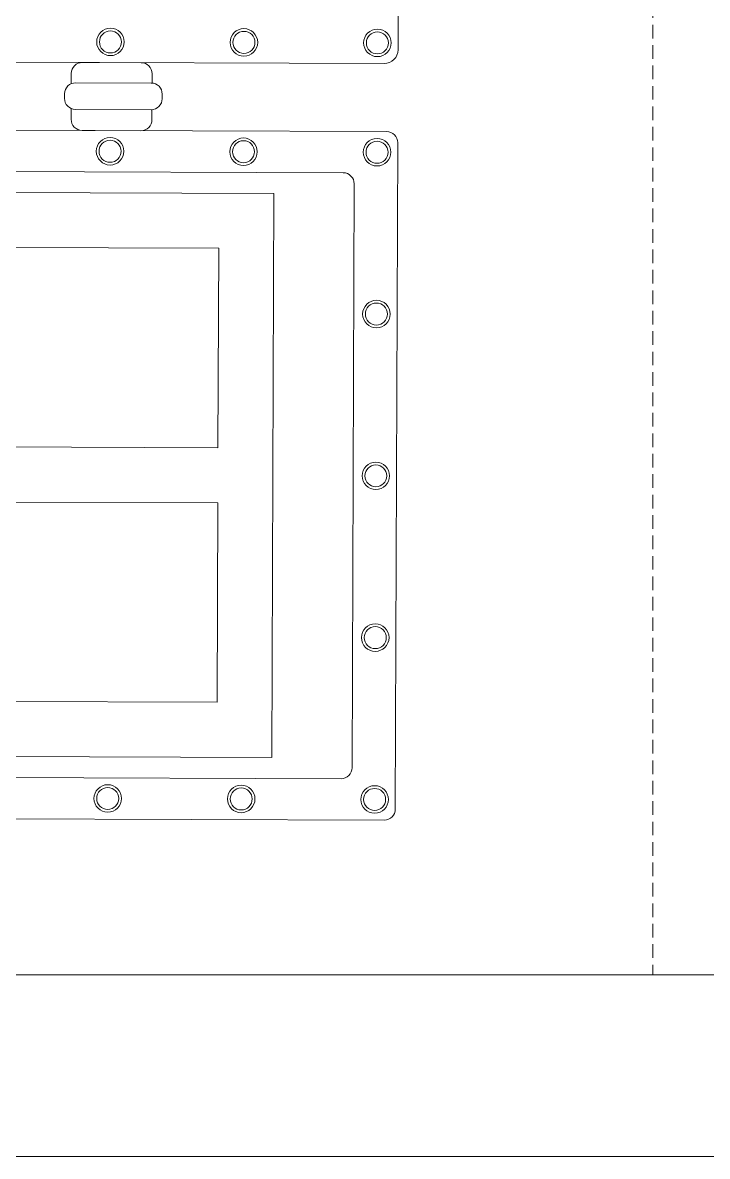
# Model space of a CAD drawing. Header units: millimetres. Extents: x 32721 to 103787, y 57624 to 127312.
# Drawn here: x 33591.8 to 33843.3, y 61252 to 61668.1 of the extents above; entities that cross this region are included whole.
import ezdxf

# ---------------------------------------------------------------- set-up
doc = ezdxf.new("R2010")
doc.units = ezdxf.units.MM
doc.header["$LTSCALE"] = 10
doc.linetypes.add('DASHED', pattern=[0.75, 0.5, -0.25])
for name, color, linetype, lineweight in [('1轮廓实线层', 7, 'Continuous', 18), ('2细线层', 4, 'Continuous', 18), ('图框层', 7, 'Continuous', 18)]:
    doc.layers.add(name, color=color, linetype=linetype, lineweight=lineweight)

msp = doc.modelspace()

# ---------------------------------------------------------------- linework, layer by layer
at = {"layer": '1轮廓实线层'}
for p, q in [((33432.89, 61629.13), (33725.56, 61628.07)), ((33040.42, 61615.38), (33709.58, 61612.97)), ((33065.8, 61607.65), (33684.14, 61605.42)), ((33683.39, 61398.32), (33684.14, 61605.42)), ((33085.95, 61587.36), (33663.85, 61585.28)), ((33663.59, 61512.05), (33663.85, 61585.28)), ((33663.59, 61512.05), (33085.68, 61514.14)), ((33663.51, 61491.84), (33085.61, 61493.92)), ((33663.25, 61418.61), (33663.51, 61491.84)), ((33663.25, 61418.61), (33085.35, 61420.7)), ((33683.39, 61398.32), (33065.06, 61400.55)), ((33039.62, 61393), (33708.78, 61390.59)), ((33025.17, 61377.89), (33724.65, 61375.37))]:
    msp.add_line(p, q, dxfattribs=at)
at = {"layer": '1轮廓实线层', "linetype": 'DASHED'}
msp.add_lwpolyline([(32887.35, 62184.8), (33823.3, 62184.8), (33823.3, 61318.65), (32887.35, 61318.65)], close=True, dxfattribs=at)
at = {"layer": '1轮廓实线层'}
for points in [[(33724.64, 61653.05), (33027.18, 61655.57, -0.414214), (33022.14, 61660.64), (33023.57, 62054.86, -0.414214), (33028.64, 62059.9)], [(33726.1, 62057.38, -0.414214), (33731.14, 62052.31), (33729.72, 61658.09, -0.414214), (33724.64, 61653.05)], [(33639.38, 61645.88), (33639.4, 61649.32, 0.414214), (33635.37, 61653.37), (33613.77, 61653.45, 0.414214), (33609.71, 61649.42), (33609.7, 61645.68)], [(33609.66, 61636.53), (33609.65, 61632.54, 0.414214), (33613.68, 61628.48), (33635.28, 61628.4, 0.414214), (33639.33, 61632.43), (33639.35, 61636.12)], [(33725.56, 61628.07, -0.414214), (33729.59, 61624.02), (33728.71, 61379.4, -0.414214), (33724.65, 61375.37)], [(33709.58, 61612.97, -0.414214), (33713.61, 61608.91), (33712.84, 61394.62, -0.414214), (33708.78, 61390.59)]]:
    msp.add_lwpolyline(points, format="xyb", dxfattribs=at)
msp.add_lwpolyline([(33643.1, 61641.83, 0.414214), (33639.07, 61645.89), (33611.27, 61645.99, 0.414214), (33607.22, 61641.96), (33607.21, 61640.27, 0.414214), (33611.24, 61636.21), (33639.04, 61636.11, 0.414214), (33643.1, 61640.14)], format="xyb", close=True, dxfattribs=at)
for centre, radius in [((33624.09, 61661), 5.05), ((33624.09, 61661), 4.04), ((33673.12, 61660.82), 5.05), ((33673.12, 61660.82), 4.04), ((33722.14, 61660.64), 5.05), ((33722.14, 61660.64), 4.04), ((33623.95, 61620.86), 5.05), ((33623.95, 61620.86), 4.04), ((33672.97, 61620.68), 5.05), ((33672.97, 61620.68), 4.04), ((33722, 61620.51), 5.05), ((33722, 61620.51), 4.04), ((33721.78, 61561.12), 5.05), ((33721.78, 61561.12), 4.04), ((33721.57, 61501.73), 5.05), ((33721.57, 61501.73), 4.04), ((33721.36, 61442.35), 5.05), ((33721.36, 61442.35), 4.04), ((33623.09, 61383.32), 5.05), ((33623.09, 61383.32), 4.04), ((33672.12, 61383.14), 5.05), ((33721.14, 61382.96), 5.05), ((33672.12, 61383.14), 4.04), ((33721.14, 61382.96), 4.04)]:
    msp.add_circle(centre, radius, dxfattribs=at)
at = {"layer": '2细线层'}
msp.add_line((36680.69, 61251.98), (32720.69, 61251.98), dxfattribs=at)
at = {"layer": '图框层'}
msp.add_line((32887.35, 61318.65), (36614.02, 61318.65), dxfattribs=at)

doc.saveas('drawing.dxf')
